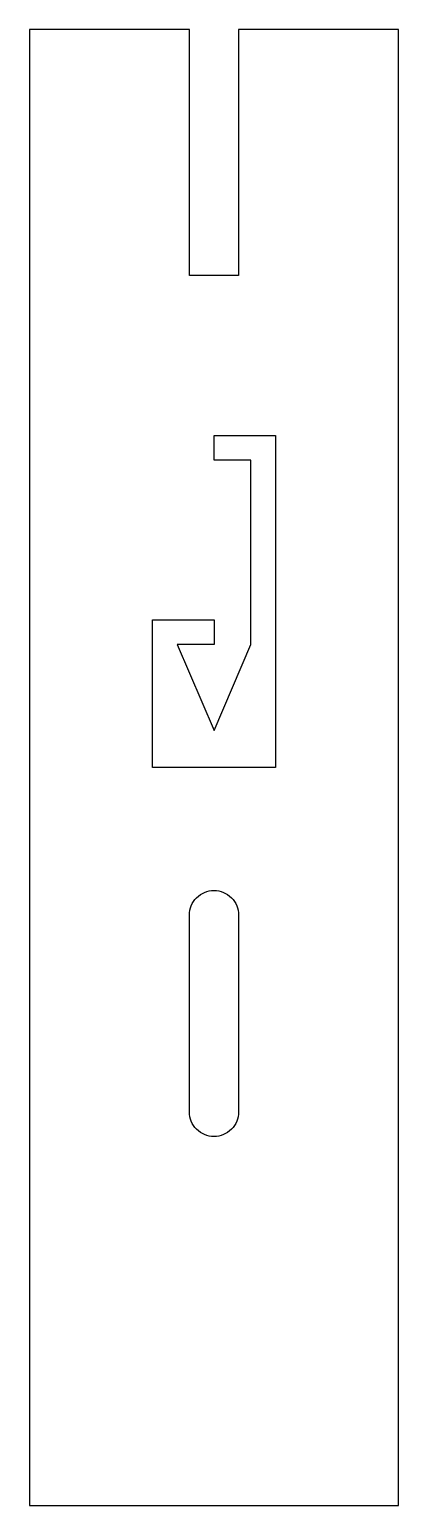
# Model space of a CAD drawing. Header units: metres. Extents: x 0 to 30, y 0 to 120.
import ezdxf

# ---------------------------------------------------------------- set-up
doc = ezdxf.new("R2010")
doc.units = ezdxf.units.M

msp = doc.modelspace()

# ---------------------------------------------------------------- linework, layer by layer
for p, q in [((13, 120), (0, 120)), ((0, 120), (0, 0)), ((13, 100), (13, 120)), ((30, 120), (17, 120)), ((17, 120), (17, 100)), ((30, 0), (30, 120)), ((17, 100), (13, 100)), ((15, 85), (15, 87)), ((15, 87), (20, 87)), ((20, 87), (20, 60)), ((18, 85), (15, 85)), ((18, 70), (18, 85)), ((10, 60), (10, 72)), ((10, 72), (15, 72)), ((15, 72), (15, 70)), ((15, 70), (12, 70)), ((12, 70), (15, 63)), ((15, 63), (18, 70)), ((20, 60), (10, 60)), ((13.3371, 49.1111), (13.454, 49.2688)), ((13.454, 49.2688), (13.5858, 49.4142)), ((13.5858, 49.4142), (13.7312, 49.546)), ((13.7312, 49.546), (13.8889, 49.6629)), ((13.8889, 49.6629), (14.0572, 49.7638)), ((14.0572, 49.7638), (14.2346, 49.8478)), ((14.2346, 49.8478), (14.4194, 49.9139)), ((14.4194, 49.9139), (14.6098, 49.9616)), ((14.6098, 49.9616), (14.804, 49.9904)), ((14.804, 49.9904), (15, 50)), ((15, 50), (15.196, 49.9904)), ((15.196, 49.9904), (15.3902, 49.9616)), ((15.3902, 49.9616), (15.5806, 49.9139)), ((15.5806, 49.9139), (15.7654, 49.8478)), ((15.7654, 49.8478), (15.9428, 49.7638)), ((15.9428, 49.7638), (16.1111, 49.6629)), ((16.1111, 49.6629), (16.2688, 49.546)), ((16.2688, 49.546), (16.4142, 49.4142)), ((16.4142, 49.4142), (16.546, 49.2688)), ((16.546, 49.2688), (16.6629, 49.1111)), ((13, 48), (13.0096, 48.196)), ((13, 32), (13, 48)), ((13.0096, 48.196), (13.0384, 48.3902)), ((13.0384, 48.3902), (13.0861, 48.5806)), ((13.0861, 48.5806), (13.1522, 48.7654)), ((13.1522, 48.7654), (13.2362, 48.9428)), ((13.2362, 48.9428), (13.3371, 49.1111)), ((16.6629, 49.1111), (16.7638, 48.9428)), ((16.7638, 48.9428), (16.8478, 48.7654)), ((16.8478, 48.7654), (16.9139, 48.5806)), ((16.9139, 48.5806), (16.9616, 48.3902)), ((16.9616, 48.3902), (16.9904, 48.196)), ((16.9904, 48.196), (17, 48)), ((17, 48), (17, 32)), ((13.0096, 31.804), (13, 32)), ((13.0384, 31.6098), (13.0096, 31.804)), ((13.0861, 31.4194), (13.0384, 31.6098)), ((13.1522, 31.2346), (13.0861, 31.4194)), ((13.2362, 31.0572), (13.1522, 31.2346)), ((16.8478, 31.2346), (16.7638, 31.0572)), ((16.9139, 31.4194), (16.8478, 31.2346)), ((16.9616, 31.6098), (16.9139, 31.4194)), ((16.9904, 31.804), (16.9616, 31.6098)), ((17, 32), (16.9904, 31.804)), ((13.3371, 30.8889), (13.2362, 31.0572)), ((13.454, 30.7312), (13.3371, 30.8889)), ((13.5858, 30.5858), (13.454, 30.7312)), ((13.7312, 30.454), (13.5858, 30.5858)), ((13.8889, 30.3371), (13.7312, 30.454)), ((14.0572, 30.2362), (13.8889, 30.3371)), ((14.2346, 30.1522), (14.0572, 30.2362)), ((14.4194, 30.0861), (14.2346, 30.1522)), ((14.6098, 30.0384), (14.4194, 30.0861)), ((14.804, 30.0096), (14.6098, 30.0384)), ((15, 30), (14.804, 30.0096)), ((15.196, 30.0096), (15, 30)), ((15.3902, 30.0384), (15.196, 30.0096)), ((15.5806, 30.0861), (15.3902, 30.0384)), ((15.7654, 30.1522), (15.5806, 30.0861)), ((15.9428, 30.2362), (15.7654, 30.1522)), ((16.1111, 30.3371), (15.9428, 30.2362)), ((16.2688, 30.454), (16.1111, 30.3371)), ((16.4142, 30.5858), (16.2688, 30.454)), ((16.546, 30.7312), (16.4142, 30.5858)), ((16.6629, 30.8889), (16.546, 30.7312)), ((16.7638, 31.0572), (16.6629, 30.8889)), ((0, 0), (30, 0))]:
    msp.add_line(p, q)

doc.saveas('drawing.dxf')
